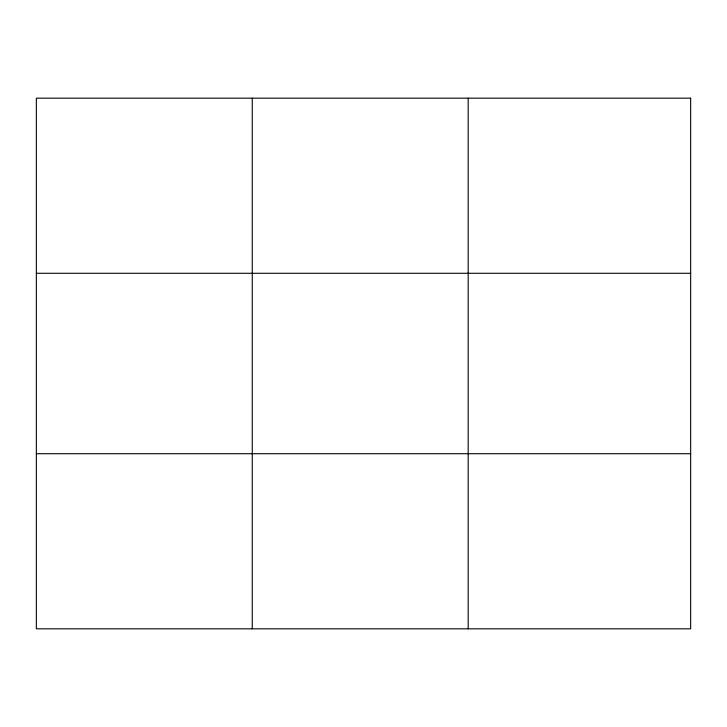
<?xml version="1.0" encoding="UTF-8"?>
<svg xmlns="http://www.w3.org/2000/svg" width="727" height="727" viewBox="0 0 727 727"><rect width="100%" height="100%" fill="white"/><g stroke="black" fill="none" stroke-linecap="round" stroke-linejoin="round"><path stroke-width="1.09" d="M252.269 628.828L252.269 98.172M468.188 628.828L468.188 98.172M36.35 273.288L690.65 273.288M36.35 453.712L690.65 453.712M690.65 98.172L690.65 628.828L36.35 628.828L36.35 98.172L690.65 98.172"/></g></svg>
